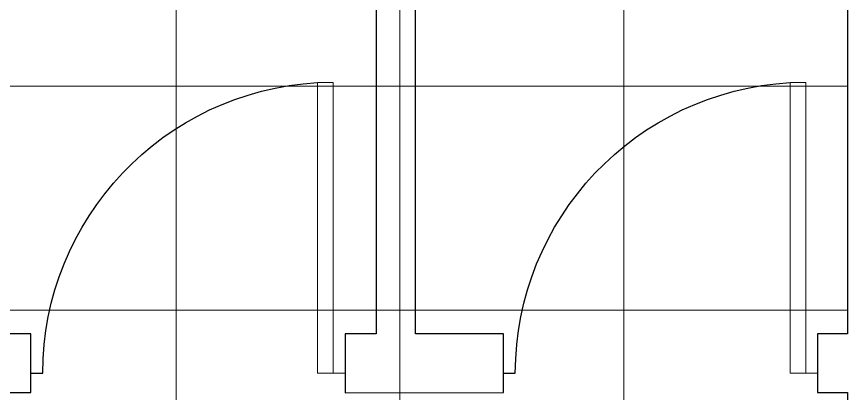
# Model space of a CAD drawing. Extents: x 3377 to 3790, y 1673 to 1846.
# Drawn here: x 3557.023 to 3559.139, y 1689.893 to 1690.852 of the extents above; entities that cross this region are included whole.
import ezdxf

# ---------------------------------------------------------------- set-up
doc = ezdxf.new("R2010")
doc.units = 0
doc.header["$LTSCALE"] = 2
doc.layers.add('. hachura', color=8, linetype='Continuous', lineweight=0)
doc.layers.add('VETRATE_sez_vetro', color=151, linetype='Continuous', lineweight=5)
doc.layers.add('A-PARED', color=4, linetype='Continuous')
doc.layers.add('PROIEZIONI_finissime', color=251, linetype='Continuous')

msp = doc.modelspace()

# ---------------------------------------------------------------- hatches: boundary and pattern name
at = {"layer": '. hachura', "ltscale": 10}
h = msp.add_hatch(dxfattribs=at)
h.set_pattern_fill('_USER', color=256, scale=0.57, angle=-90, style=0, double=1, pattern_type=0)
h.set_pattern_definition([(270, (3559.1394, 1688.3945), (0.57, -9e-17), []), (0, (3559.1394, 1688.3945), (0, 0.57), [])])
h.paths.add_polyline_path([(3559.1394, 1691.5444), (3555.6394, 1691.5444), (3555.6394, 1688.3945), (3559.1394, 1688.3945)])

# ---------------------------------------------------------------- linework, layer by layer
at = {"layer": 'A-PARED'}
for points in [[(3556.8394, 1691.5446), (3557.9396, 1691.5445), (3557.9394, 1690.0445), (3557.8599, 1690.0445), (3557.8599, 1689.8941), (3558.2635, 1689.8945), (3558.2635, 1690.0445), (3558.0394, 1690.0445), (3558.0394, 1691.5445), (3559.1394, 1691.5444), (3559.1394, 1690.0445), (3559.0635, 1690.0445), (3559.0635, 1689.8946), (3559.1394, 1689.8945), (3559.1394, 1688.3945)], [(3556.6599, 1689.8947), (3557.0599, 1689.8946), (3557.0599, 1690.0445), (3556.8394, 1690.0445)]]:
    msp.add_lwpolyline(points, dxfattribs=at)
at = {"layer": 'PROIEZIONI_finissime', "extrusion": (1.49966e-32, 1.22461e-16, -1)}
for p, q in [((3557.0599, 1689.9441), (3557.0899, 1689.9441)), ((3558.2635, 1689.9441), (3558.2935, 1689.9441))]:
    msp.add_line(p, q, dxfattribs=at)
for centre in [(-3557.8319, 1689.9432), (-3559.0356, 1689.9432)]:
    msp.add_arc(centre, 0.742, 0.065, 86.7527, dxfattribs=at)
at = {"layer": 'VETRATE_sez_vetro', "extrusion": (1.49966e-32, 1.22461e-16, -1)}
for p, q in [((3557.7899, 1689.9441), (3557.7899, 1690.6841)), ((3557.8299, 1689.9441), (3557.8299, 1690.6841)), ((3558.9935, 1689.9441), (3558.9935, 1690.6841)), ((3559.0335, 1689.9441), (3559.0335, 1690.6841)), ((3557.8599, 1689.9441), (3557.7899, 1689.9441)), ((3559.0635, 1689.9441), (3558.9935, 1689.9441))]:
    msp.add_line(p, q, dxfattribs=at)
at = {"layer": 'VETRATE_sez_vetro'}
for p, q in [((3557.7899, 1690.6841), (3557.8299, 1690.6841)), ((3558.9935, 1690.6841), (3559.0335, 1690.6841))]:
    msp.add_line(p, q, dxfattribs=at)

doc.saveas('drawing.dxf')
